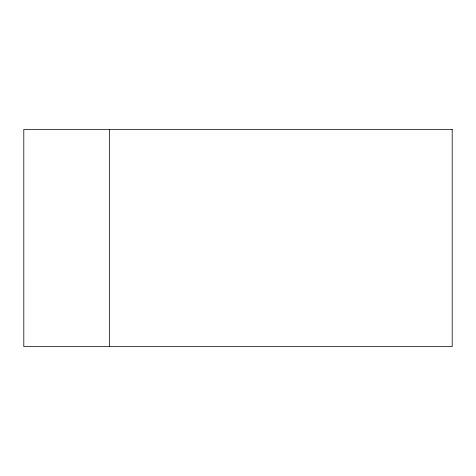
<?xml version="1.0" encoding="UTF-8"?>
<svg xmlns="http://www.w3.org/2000/svg" width="476" height="476" viewBox="0 0 476 476"><rect width="100%" height="100%" fill="white"/><g stroke="black" fill="none" stroke-linecap="round" stroke-linejoin="round"><path stroke-width="0.71" d="M109.48 129.383L109.48 346.617M452.2 129.383L23.8 129.383L23.812 346.617L452.2 346.617L452.2 129.383"/></g></svg>
